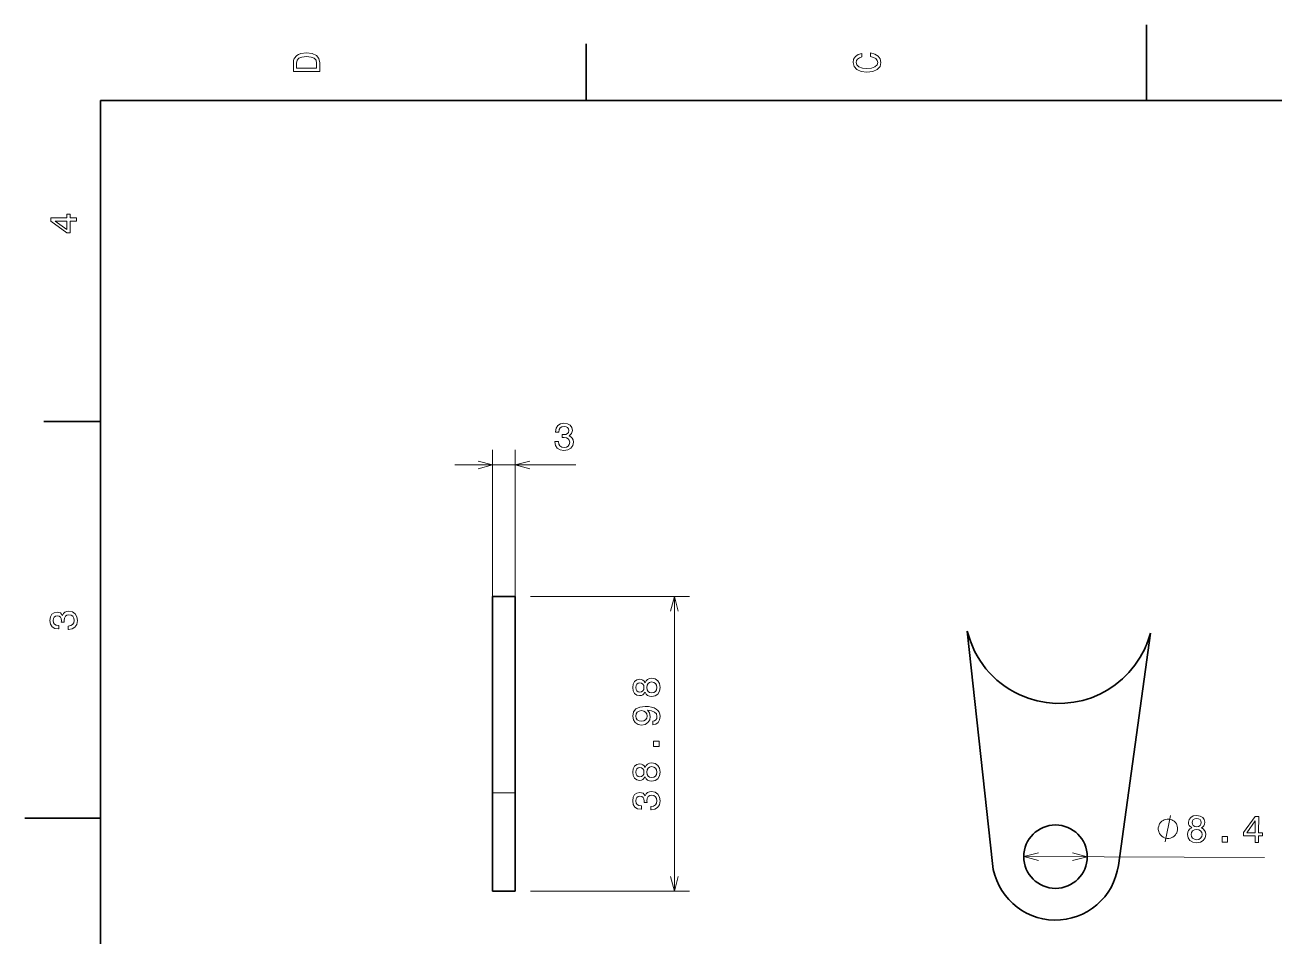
# Model space of a CAD drawing. Extents: x 0 to 297, y 0 to 210.
# Drawn here: x 0 to 165.4, y 89.4 to 210 of the extents above; entities that cross this region are included whole.
import ezdxf

# ---------------------------------------------------------------- set-up
doc = ezdxf.new("R2010")
doc.units = 0

msp = doc.modelspace()

# ---------------------------------------------------------------- linework, layer by layer
at = {"color": 7, "lineweight": 35, "ltscale": 0.25}
for p, q in [((148.5, 200), (148.5, 210)), ((10, 105), (0, 105))]:
    msp.add_line(p, q, dxfattribs=at)
at = {"color": 7, "lineweight": 35, "ltscale": 0.1875}
for p, q in [((74.300003, 200), (74.300003, 207.5)), ((10, 157.5), (2.5, 157.5))]:
    msp.add_line(p, q, dxfattribs=at)
at = {"color": 7, "lineweight": 35}
for p, q in [((287, 200), (10, 200)), ((10, 200), (10, 10)), ((61.913971, 108.356117), (61.913971, 134.34079)), ((64.913971, 108.356117), (64.913971, 134.34079)), ((124.767471, 129.783951), (128.089752, 99.021263)), ((144.762207, 98.773949), (149.007751, 129.513397))]:
    msp.add_line(p, q, dxfattribs=at)
at = {"color": 8, "lineweight": 13}
for p, q in [((61.913971, 97.364388), (61.913971, 153.764999)), ((64.913971, 97.364388), (64.913971, 153.764999)), ((132.241226, 99.939346), (164.108017, 99.816803))]:
    msp.add_line(p, q, dxfattribs=at)
at = {"color": 8, "lineweight": 13, "ltscale": 0.400901}
msp.add_line((56.913971, 151.764999), (72.949997, 151.764999), dxfattribs=at)
at = {"color": 7, "lineweight": 35, "ltscale": 0.075}
for p, q in [((64.913971, 134.34079), (61.913971, 134.34079)), ((61.913971, 95.364388), (64.913971, 95.364388))]:
    msp.add_line(p, q, dxfattribs=at)
at = {"color": 7, "lineweight": 13}
for p, q in [((66.913971, 134.34079), (87.984619, 134.34079)), ((85.984619, 95.364388), (85.984619, 134.34079)), ((66.913971, 95.364388), (87.984619, 95.364388))]:
    msp.add_line(p, q, dxfattribs=at)
at = {"color": 7, "lineweight": 35, "ltscale": 0.324793}
for p, q in [((61.913971, 95.364388), (61.913971, 108.356117)), ((64.913971, 95.364388), (64.913971, 108.356117))]:
    msp.add_line(p, q, dxfattribs=at)
at = {"color": 7, "lineweight": 13, "ltscale": 0.075}
msp.add_line((64.913971, 108.356117), (61.913971, 108.356117), dxfattribs=at)
at = {"color": 7, "lineweight": 13}
for points in [[(35.533215, 204.994965), (35.533215, 203.829971), (39.033215, 203.829971), (39.033215, 204.994965), (38.922264, 205.544678), (38.584366, 205.953171), (38.034657, 206.205338), (37.283215, 206.296112), (36.516644, 206.215424), (36.21405, 206.114563), (35.971977, 205.973343), (35.644165, 205.56485), (35.563473, 205.297562)], [(35.951801, 204.959656), (36.027451, 205.342941), (36.259438, 205.605194), (36.672985, 205.761536), (37.283215, 205.811966), (37.873272, 205.756485), (38.286816, 205.600143), (38.533936, 205.332855), (38.614628, 204.959656), (38.614628, 204.298996), (35.951801, 204.298996)], [(111.93206, 205.817017), (112.35569, 205.716141), (112.658287, 205.549713), (112.844887, 205.317734), (112.905403, 205.045395), (112.814629, 204.71759), (112.54229, 204.460388), (112.098488, 204.28891), (111.483215, 204.233429), (110.872986, 204.28891), (110.424141, 204.455338), (110.151802, 204.71254), (110.055984, 205.045395), (110.106415, 205.287476), (110.247627, 205.494247), (110.474571, 205.655624), (110.787247, 205.766571), (110.787247, 206.245682), (110.308144, 206.094391), (109.94503, 205.832138), (109.718086, 205.474075), (109.637398, 205.045395), (109.763474, 204.510818), (110.116501, 204.10231), (110.696472, 203.840057), (111.483215, 203.749283), (112.269958, 203.840057), (112.84993, 204.10231), (113.208, 204.510818), (113.329041, 205.045395), (113.233215, 205.51442), (112.965927, 205.892654), (112.527161, 206.159943), (111.93206, 206.301163)], [(6.833213, 184.02739), (6.833213, 184.481277), (5.965778, 184.481277), (5.965778, 184.98056), (5.56232, 184.98056), (5.56232, 184.481277), (3.408862, 184.481277), (3.408862, 184.022339), (5.521974, 182.489197), (5.965778, 182.489197), (5.965778, 184.02739)], [(5.56232, 182.912827), (3.993876, 184.02739), (5.56232, 184.02739)], [(5.73379, 129.979111), (5.769093, 129.979111), (6.253242, 130.059799), (6.616354, 130.296829), (6.848343, 130.670029), (6.934078, 131.164276), (6.848343, 131.688766), (6.626441, 132.082138), (6.273415, 132.334305), (5.819525, 132.425079), (5.521974, 132.384735), (5.279899, 132.273788), (5.0933, 132.092224), (4.957133, 131.850143), (4.684798, 132.177963), (4.251081, 132.293961), (3.857709, 132.218307), (3.560158, 132.00145), (3.373559, 131.648422), (3.307997, 131.164276), (3.388689, 130.710388), (3.610591, 130.362396), (3.963617, 130.135452), (4.432637, 130.059799), (4.46794, 130.059799), (4.46794, 130.508652), (4.145173, 130.548996), (3.913184, 130.680115), (3.771974, 130.891937), (3.721542, 131.189484), (3.761888, 131.451736), (3.867795, 131.643372), (4.039265, 131.759369), (4.271254, 131.804764), (4.518372, 131.759369), (4.684798, 131.638336), (4.785663, 131.426514), (4.815922, 131.139053), (4.810879, 130.942368), (5.209294, 130.942368), (5.199208, 131.189484), (5.244596, 131.507217), (5.365634, 131.744247), (5.56232, 131.885452), (5.819525, 131.935883), (6.112032, 131.880417), (6.328891, 131.734161), (6.465058, 131.502167), (6.510447, 131.194534), (6.460014, 130.876801), (6.308718, 130.644821), (6.066643, 130.498566), (5.73379, 130.443085)], [(82.09845, 121.69928), (82.239662, 121.442078), (82.436348, 121.265564), (82.683464, 121.15461), (82.981018, 121.119308), (83.429863, 121.199997), (83.777847, 121.431992), (83.999748, 121.810226), (84.085487, 122.324638), (83.999748, 122.834007), (83.777847, 123.21225), (83.429863, 123.444237), (82.981018, 123.529968), (82.683464, 123.489624), (82.436348, 123.383713), (82.239662, 123.202164), (82.09845, 122.949997), (81.977417, 123.151726), (81.810989, 123.292938), (81.609261, 123.378677), (81.362144, 123.408936), (81.004074, 123.328239), (80.716606, 123.116425), (80.530006, 122.773483), (80.459404, 122.324638), (80.530006, 121.87075), (80.716606, 121.527809), (81.004074, 121.310951), (81.362144, 121.235306), (81.609261, 121.260513), (81.810989, 121.346252)], [(81.402489, 121.714409), (81.180588, 121.754753), (81.009117, 121.875793), (80.903206, 122.067436), (80.862862, 122.324638), (80.903206, 122.576797), (81.009117, 122.76844), (81.180588, 122.889481), (81.402489, 122.934868), (81.629433, 122.889481), (81.805946, 122.76844), (81.921936, 122.576797), (81.957245, 122.324638), (81.916893, 122.067436), (81.805946, 121.875793), (81.629433, 121.754753)], [(82.970932, 121.603455), (82.703644, 121.648849), (82.501907, 121.795097), (82.370789, 122.022049), (82.325401, 122.324638), (82.370789, 122.622192), (82.501907, 122.849136), (82.703644, 122.995392), (82.970932, 123.045822), (83.258392, 122.995392), (83.47525, 122.849136), (83.616463, 122.622192), (83.66185, 122.324638), (83.616463, 122.022049), (83.47525, 121.795097), (83.258392, 121.648849)], [(83.117188, 117.378242), (83.515602, 117.453888), (83.823235, 117.670746), (84.014877, 118.013687), (84.085487, 118.467575), (84.050179, 118.765129), (83.959404, 119.032417), (83.803062, 119.259361), (83.581161, 119.451004), (83.303787, 119.602303), (82.960846, 119.713257), (82.567474, 119.778816), (82.113586, 119.804031), (81.402489, 119.7183), (80.883034, 119.471176), (80.570358, 119.077805), (80.459404, 118.538185), (80.550179, 118.043945), (80.792259, 117.670746), (81.165459, 117.428673), (81.634476, 117.347977), (82.118629, 117.428673), (82.486778, 117.665703), (82.718773, 118.01873), (82.794418, 118.467575), (82.698601, 118.941643), (82.40609, 119.299713), (82.965889, 119.219017), (83.364304, 119.057632), (83.601334, 118.810516), (83.676987, 118.472618), (83.641678, 118.210373), (83.530731, 118.01873), (83.354218, 117.892647), (83.117188, 117.842216)], [(81.629433, 117.837173), (81.31675, 117.887604), (81.069633, 118.028816), (80.913292, 118.250717), (80.857819, 118.538185), (80.913292, 118.835732), (81.069633, 119.062675), (81.311707, 119.203888), (81.62439, 119.259361), (81.942116, 119.203888), (82.179146, 119.062675), (82.325401, 118.830688), (82.375832, 118.523056), (82.325401, 118.245674), (82.179146, 118.028816), (81.947159, 117.887604)], [(83.984619, 114.504608), (83.984619, 115.200577), (83.233177, 115.200577), (83.233177, 114.504608)], [(82.09845, 110.491211), (82.239662, 110.234001), (82.436348, 110.057495), (82.683464, 109.946541), (82.981018, 109.91124), (83.429863, 109.991928), (83.777847, 110.223915), (83.999748, 110.602158), (84.085487, 111.11657), (83.999748, 111.625938), (83.777847, 112.004181), (83.429863, 112.236168), (82.981018, 112.321899), (82.683464, 112.281555), (82.436348, 112.175644), (82.239662, 111.994095), (82.09845, 111.741928), (81.977417, 111.943657), (81.810989, 112.084869), (81.609261, 112.170601), (81.362144, 112.200867), (81.004074, 112.120171), (80.716606, 111.908356), (80.530006, 111.565414), (80.459404, 111.11657), (80.530006, 110.662682), (80.716606, 110.31974), (81.004074, 110.102882), (81.362144, 110.027229), (81.609261, 110.052444), (81.810989, 110.138184)], [(81.402489, 110.50634), (81.180588, 110.546684), (81.009117, 110.667725), (80.903206, 110.859367), (80.862862, 111.11657), (80.903206, 111.368729), (81.009117, 111.560371), (81.180588, 111.681412), (81.402489, 111.726799), (81.629433, 111.681412), (81.805946, 111.560371), (81.921944, 111.368729), (81.957245, 111.11657), (81.916901, 110.859367), (81.805946, 110.667725), (81.629433, 110.546684)], [(82.970932, 110.395386), (82.703644, 110.440773), (82.501915, 110.587029), (82.370789, 110.813972), (82.325401, 111.11657), (82.370789, 111.414116), (82.501915, 111.641068), (82.703644, 111.787315), (82.970932, 111.837753), (83.258392, 111.787315), (83.475258, 111.641068), (83.616463, 111.414116), (83.66185, 111.11657), (83.616463, 110.813972), (83.475258, 110.587029), (83.258392, 110.440773)], [(82.885201, 106.10965), (82.920502, 106.10965), (83.404648, 106.190346), (83.767761, 106.427376), (83.999748, 106.800575), (84.085487, 107.294815), (83.999748, 107.819305), (83.777847, 108.212677), (83.42482, 108.464844), (82.970932, 108.555618), (82.673378, 108.515274), (82.431305, 108.40432), (82.244705, 108.222763), (82.108543, 107.98069), (81.836205, 108.308502), (81.402489, 108.424492), (81.009117, 108.348846), (80.711563, 108.131989), (80.524963, 107.778961), (80.459404, 107.294815), (80.540092, 106.840919), (80.762001, 106.492935), (81.115021, 106.265991), (81.584045, 106.190346), (81.619347, 106.190346), (81.619347, 106.639191), (81.296577, 106.679535), (81.06459, 106.810661), (80.923378, 107.022476), (80.872948, 107.32003), (80.913292, 107.582275), (81.019203, 107.773918), (81.190674, 107.889915), (81.422661, 107.935303), (81.669777, 107.889915), (81.836205, 107.768875), (81.937073, 107.55706), (81.967331, 107.269592), (81.962288, 107.072906), (82.360703, 107.072906), (82.350616, 107.32003), (82.396004, 107.637749), (82.517044, 107.874786), (82.71373, 108.015991), (82.970932, 108.066422), (83.263435, 108.010948), (83.480301, 107.864693), (83.616463, 107.632706), (83.661858, 107.325073), (83.61142, 107.007347), (83.460121, 106.77536), (83.218048, 106.629105), (82.885201, 106.573631)]]:
    msp.add_lwpolyline(points, close=True, dxfattribs=at)
at = {"color": 8, "lineweight": 13}
for points in [[(70.161087, 154.864426), (70.161087, 154.829132), (70.241783, 154.344971), (70.478813, 153.981857), (70.852013, 153.749878), (71.346245, 153.664139), (71.870743, 153.749878), (72.264114, 153.971771), (72.516273, 154.324799), (72.607056, 154.778687), (72.566711, 155.076233), (72.455757, 155.318314), (72.2742, 155.504913), (72.032127, 155.641083), (72.35994, 155.913422), (72.475929, 156.347137), (72.400284, 156.740509), (72.183426, 157.038055), (71.830399, 157.224655), (71.346245, 157.290222), (70.892357, 157.209534), (70.544373, 156.987625), (70.317429, 156.634598), (70.241783, 156.165588), (70.241783, 156.13028), (70.690628, 156.13028), (70.730972, 156.453049), (70.862099, 156.685028), (71.073914, 156.826233), (71.37146, 156.876678), (71.633713, 156.836334), (71.825356, 156.730423), (71.941345, 156.55896), (71.98674, 156.326965), (71.941345, 156.079849), (71.820313, 155.913422), (71.608498, 155.812561), (71.32103, 155.782288), (71.124344, 155.787338), (71.124344, 155.388916), (71.37146, 155.399017), (71.689186, 155.353622), (71.926216, 155.232574), (72.067429, 155.035889), (72.117859, 154.778687), (72.062386, 154.486176), (71.91613, 154.269318), (71.684143, 154.133163), (71.376511, 154.087769), (71.058784, 154.138199), (70.826797, 154.28949), (70.680542, 154.53157), (70.625069, 154.864426)], [(152.614441, 103.611031), (152.614899, 103.727692), (152.557465, 103.96125), (152.499802, 104.136475), (152.44191, 104.253365), (152.325928, 104.42881), (152.151596, 104.604485), (151.977051, 104.721825), (151.860611, 104.780602), (151.685837, 104.839607), (151.452728, 104.898842), (151.33606, 104.899292), (151.219391, 104.899734), (150.98584, 104.8423), (150.810608, 104.784645), (150.693726, 104.726761), (150.51828, 104.610764), (150.342606, 104.43644), (150.225266, 104.261887), (150.166489, 104.145447), (150.107483, 103.970673), (150.048248, 103.737564), (150.047806, 103.620903), (150.047348, 103.504234), (150.104782, 103.270676), (150.162445, 103.095451), (150.220337, 102.978561), (150.336319, 102.803116), (150.510651, 102.627449), (150.685196, 102.510109), (150.801636, 102.451324), (150.97641, 102.392319), (151.209518, 102.333092), (151.326187, 102.332642), (151.442856, 102.332191), (151.676407, 102.389626), (151.851639, 102.447289), (151.968521, 102.505173), (152.143967, 102.621162), (152.319641, 102.795494), (152.436981, 102.970039), (152.495758, 103.086479), (152.554764, 103.261253), (152.613998, 103.494362)], [(154.507614, 103.739914), (154.249863, 103.599693), (154.072601, 103.403694), (153.960693, 103.157005), (153.92424, 102.859589), (154.003204, 102.410439), (154.233856, 102.061562), (154.611252, 101.838211), (155.12532, 101.750496), (155.63501, 101.834274), (156.014114, 102.054718), (156.247437, 102.401802), (156.334885, 102.850319), (156.295685, 103.148026), (156.190735, 103.395546), (156.009933, 103.592926), (155.758316, 103.735107), (155.96051, 103.85537), (156.102356, 104.021248), (156.188873, 104.222649), (156.220078, 104.46965), (156.140762, 104.828026), (155.930054, 105.116302), (155.587845, 105.304222), (155.139267, 105.376549), (154.685104, 105.307693), (154.341446, 105.122414), (154.123489, 104.835785), (154.046463, 104.478004), (154.070724, 104.230797), (154.155685, 104.02874)], [(154.525406, 104.435822), (154.566605, 104.657562), (154.688309, 104.828568), (154.880356, 104.933739), (155.137711, 104.973091), (155.389725, 104.931778), (155.580948, 104.825134), (155.701324, 104.653198), (155.745865, 104.431129), (155.6996, 104.204361), (155.577881, 104.028313), (155.385803, 103.913055), (155.133499, 103.878723), (154.876465, 103.920059), (154.685242, 104.031746), (154.56488, 104.208725)], [(162.875076, 101.821564), (163.328964, 101.819817), (163.332306, 102.687241), (163.831573, 102.685326), (163.83313, 103.088776), (163.333847, 103.090698), (163.342133, 105.244141), (162.883194, 105.245903), (161.341949, 103.138702), (161.34024, 102.694901), (162.878418, 102.688988)], [(161.765411, 103.096725), (162.886002, 104.660873), (162.879959, 103.092445)], [(154.408432, 102.867813), (154.454849, 103.134926), (154.601883, 103.33609), (154.82933, 103.466347), (155.132095, 103.510567), (155.429459, 103.464035), (155.655899, 103.332039), (155.801376, 103.129753), (155.850784, 102.862267), (155.79924, 102.574997), (155.652161, 102.358704), (155.424667, 102.218369), (155.126953, 102.174126), (154.824539, 102.220673), (154.598129, 102.362755), (154.452713, 102.580177)], [(158.513718, 101.838333), (159.209686, 101.835655), (159.21257, 102.58709), (158.516617, 102.589767)]]:
    msp.add_lwpolyline(points, close=True, dxfattribs=at)
for points in [[(59.982117, 151.24736), (61.913971, 151.764999), (59.982117, 152.282639)], [(66.845825, 152.282639), (64.913971, 151.764999), (66.845825, 151.24736)], [(150.974396, 101.867325), (151.687851, 105.364609)], [(134.175049, 100.449554), (132.241226, 99.939346), (134.171066, 99.414284)], [(138.707336, 99.396835), (140.641159, 99.907043), (138.711319, 100.432106)]]:
    msp.add_lwpolyline(points, dxfattribs=at)
at = {"color": 7, "lineweight": 13}
for points in [[(86.502258, 132.408936), (85.984619, 134.34079), (85.46698, 132.408936)], [(85.46698, 97.296242), (85.984619, 95.364388), (86.502258, 97.296242)]]:
    msp.add_lwpolyline(points, dxfattribs=at)
at = {"color": 7, "lineweight": 35}
msp.add_circle((136.441193, 99.923195), 4.2, dxfattribs=at)
for centre, radius, start, end in [((136.913513, 132.689026), 12.488221, 193.451206, 244.973686), ((136.867966, 132.758194), 12.565945, 334.995953, 345.03544), ((136.441193, 99.923195), 8.4, 186.163886, 352.136416)]:
    msp.add_arc(centre, radius, start, end, dxfattribs=at)
msp.add_ellipse((136.927765, 132.730789), major_axis=(-5.275787, -11.367104), ratio=0.997479, start_param=6.2813075385, end_param=7.8520884063, dxfattribs=at)

doc.saveas('drawing.dxf')
